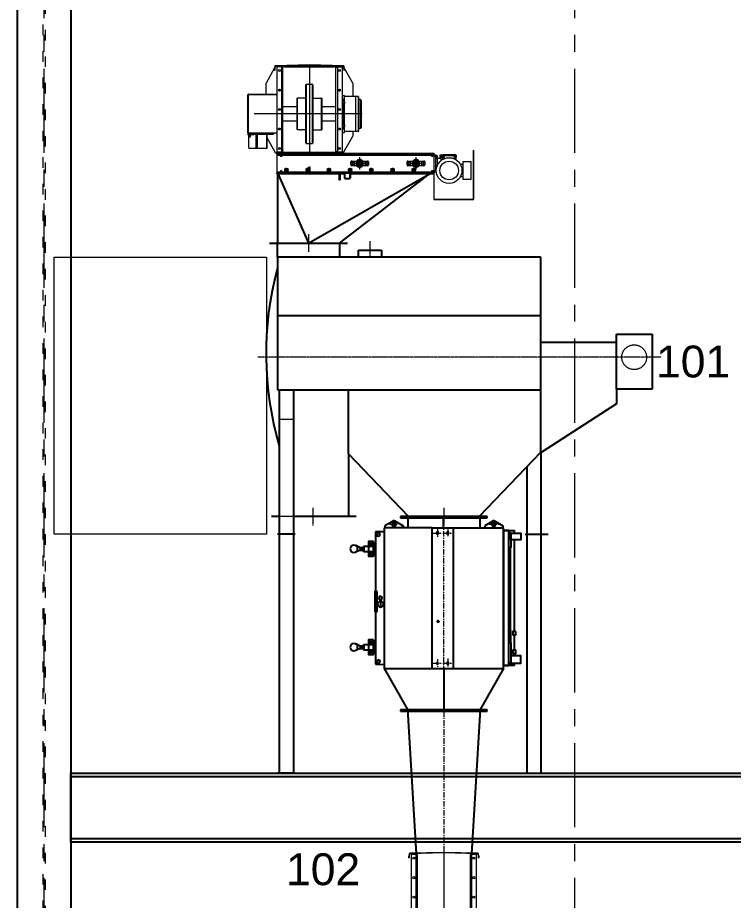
# Model space of a CAD drawing. Header units: millimetres. Extents: x 3220 to 226993, y 817 to 176024.
# Drawn here: x 149815 to 153862, y 43341 to 48328 of the extents above; entities that cross this region are included whole.
import ezdxf

# ---------------------------------------------------------------- set-up
doc = ezdxf.new("R2010")
doc.units = ezdxf.units.MM
for name, pattern in [('ACAD_ISO03W100', [30, 12, -18]), ('AXES', [50.8, 31.75, -6.35, 6.35, -6.35]), ('center_short', [6.875, 4.75, -0.875, 0.375, -0.875]), ('DASHED', [15, 7, -8]), ('hidden_short', [3.125, 2.25, -0.875])]:
    doc.linetypes.add(name, pattern=pattern)
for name, color, linetype, lineweight in [('Axe', 1, 'AXES', 9), ('Cache', 3, 'ACAD_ISO03W100', 13), ('Gewinde(DIN)', 160, 'Continuous', 25), ('MACHINE-AXIS', 1, 'center_short', 18), ('MACHINE-HID', 4, 'hidden_short', 18)]:
    doc.layers.add(name, color=color, linetype=linetype, lineweight=lineweight)
doc.layers.add('Cajetín', color=7, linetype='Continuous')
doc.layers.add('Repère', color=76, linetype='Continuous')
doc.layers.add('MACHINE-CLEARANCE', color=1, linetype='Continuous', lineweight=18, plot=False)
for name, color, linetype, lineweight, true_color in [('Mittellinie(DIN)', 7, 'Continuous', 25, 0x3f3f3f), ('Sichtbare Kanten(DIN)', 7, 'Continuous', 50, 0x3f3f3f), ('Sichtbare tangentiale Kanten(DIN)', 7, 'Continuous', 50, 0x3f3f3f), ('Verdeckte Kanten(DIN)', 7, 'DASHED', 35, 0x3f3f3f)]:
    doc.layers.add(name, color=color, linetype=linetype, lineweight=lineweight, true_color=true_color)
doc.styles.get("Standard").update_dxf_attribs({"font": 'arial.ttf'})

# ---------------------------------------------------------------- blocks, each defined once
blk = doc.blocks.new('SECTION E-F')
for points in [[(150, 21020), (-150, 21020), (-150, 32000), (150, 32000)], [(5850, 24110), (150, 24110), (150, 24500), (5850, 24500)], [(150, 24481), (5850, 24481), (5850, 24129), (150, 24129)]]:
    blk.add_lwpolyline(points, close=True)
at = {"layer": 'Axe', "ltscale": 15}
for p, q in [((0, -4000), (0, 33323.9)), ((3000, -4000), (3000, 33323.9))]:
    blk.add_line(p, q, dxfattribs=at)
at = {"layer": 'Cache', "ltscale": 5}
blk.add_lwpolyline([(-5.5, 32000), (5.5, 32000), (5.5, 21020), (-5.5, 21020)], close=True, dxfattribs=at)
blk = doc.blocks.new('MKZM001F')
for p, q in [((-282, 1605.000238), (-412, 1605.000238)), ((-412, 1605.000238), (-412, 1565)), ((-282, 1565), (-282, 1605.000238)), ((220, 1645), (-220, 1645)), ((-175, 1645), (-175, 1565)), ((175, 1565), (175, 1645)), ((-1314, 1565), (176, 1565)), ((-1314, 464.308095), (-1314, 1565)), ((176, 1565), (175, 1565)), ((176, 1565), (176, 816)), ((176, 1235), (-1314, 1235)), ((-1741, 1130), (-1943, 1130)), ((-1943, 1130), (-1943, 820)), ((-1741, 820), (-1741, 1130)), ((-1314, 1085), (-1741, 1085)), ((-1943, 820), (-1741, 820)), ((-1741, 820), (-1741, 737)), ((176, 816), (-1314, 816)), ((-225, 454.913333), (-225, 816)), ((85, 816), (85, 0)), ((165, 0), (165, 816)), ((-1741, 737), (-1315, 460.913333)), ((-1315, 460.913333), (-1314, 464.308095)), ((-1315, 0), (-1315, 460.913333)), ((-1314, 464.308095), (-965, 100)), ((-565, 100), (-225, 454.913333)), ((-225, 454.913333), (-225, 100)), ((-1235, 381.842857), (-1235, 0)), ((-1010, 100), (-520, 100)), ((-270, 100), (85, 100)), ((165, 100), (210, 100)), ((-1225, 0), (-1355, 0)), ((75, 0), (175, 0))]:
    blk.add_line(p, q)
at = {"color": 252}
for p, q in [((-1315, -1350), (-1315, 0)), ((-1235, 0), (-1235, -1350)), ((85, 0), (85, -1350)), ((165, -1350), (165, 0)), ((-1225, -1350), (-1355, -1350)), ((75, -1350), (175, -1350))]:
    blk.add_line(p, q, dxfattribs=at)
blk.add_arc((-1647.825926, 1020.001585), 1885.931994, 343.994681542, 14.744862145)
at = {"layer": 'MACHINE-AXIS'}
for p, q in [((-347, 1655.000238), (-347, 1565)), ((-1993, 1000), (288, 1000)), ((-765, 150), (-765, 50)), ((-25, 150), (-25, 50))]:
    blk.add_line(p, q, dxfattribs=at)
at = {"layer": 'MACHINE-AXIS', "color": 6}
blk.add_line((0, 1695), (0, 1595), dxfattribs=at)
at = {"layer": 'MACHINE-CLEARANCE', "color": 5}
blk.add_lwpolyline([(238, 0), (1438, 0), (1438, 1565), (238, 1565)], close=True, dxfattribs=at)
at = {"layer": 'MACHINE-HID', "color": 3}
for p, q in [((165, 650.465238), (85, 650.465238)), ((85, 100), (165, 100))]:
    blk.add_line(p, q, dxfattribs=at)
at = {"layer": 'MACHINE-HID', "color": 3, "extrusion": (0, 0, -1)}
blk.add_circle((1841.5, 1000), 70, dxfattribs=at)
blk = doc.blocks.new('TKF 300 2000 R')
at = {"layer": 'Mittellinie(DIN)', "color": 1, "lineweight": 0, "ltscale": 23.990969}
blk.add_line((0, 514), (0, -15), dxfattribs=at)
at = {"layer": 'Sichtbare Kanten(DIN)', "color": 5, "lineweight": 0}
for p, q in [((-0.1, 502), (-192.3, 497)), ((-0.1, 500), (-192.3, 495)), ((192.3, 497), (0.1, 502)), ((192.3, 495), (0.1, 500)), ((-198.2, 471.1), (-197.3, 481.1)), ((-198.2, 471.1), (-196.2, 470.9)), ((-196.2, 493.3), (-197.3, 481.1)), ((-195.3, 480.9), (-196.2, 470.9)), ((-194.2, 493.2), (-195.3, 480.9)), ((-185, 495), (-156, 495)), ((-185, 495), (-185, 492)), ((-185, 492), (-156, 492)), ((-185, 491.9), (-156, 491.9)), ((-185, 491.9), (-185, 7.1)), ((-156, 495), (-156, 492)), ((-156, 491.9), (-156, 489)), ((-156, 489), (-150, 489)), ((-150, 489), (-150, 10)), ((156, 489), (150, 489)), ((150, 10), (150, 489)), ((156, 495), (185, 495)), ((156, 495), (156, 492)), ((156, 492), (185, 492)), ((156, 489), (156, 491.9)), ((156, 491.9), (185, 491.9)), ((185, 495), (185, 492)), ((185, 7.1), (185, 491.9)), ((195.3, 480.9), (194.2, 493.2)), ((196.2, 470.9), (195.3, 480.9)), ((197.3, 481.1), (196.2, 493.3)), ((196.2, 470.9), (198.2, 471.1)), ((197.3, 481.1), (198.2, 471.1)), ((-156, 7.1), (-185, 7.1)), ((-185, 7), (-156, 7)), ((-185, 4), (-185, 7)), ((-185, 4), (-156, 4)), ((185, 4), (-185, 4)), ((-185, 0), (-185, 4)), ((-156, 10), (-156, 7.1)), ((-156, 10), (-150, 10)), ((-156, 4), (-156, 7)), ((20, 16), (-20, 16)), ((-20, 16), (-20, 13.3)), ((-20, 13.3), (20, 13.3)), ((-20, 4), (-20, 13.3)), ((20, 4), (-20, 4)), ((20, 13.3), (20, 16)), ((20, 13.3), (20, 4)), ((156, 10), (150, 10)), ((156, 7.1), (156, 10)), ((185, 7.1), (156, 7.1)), ((156, 7), (185, 7)), ((156, 4), (156, 7)), ((156, 4), (185, 4)), ((185, 4), (185, 7)), ((185, 0), (185, 4)), ((-185, 0), (185, 0))]:
    blk.add_line(p, q, dxfattribs=at)
for centre in [(-170, 469.5), (170, 469.5), (-170, 359.5), (170, 359.5), (-170, 249.5), (170, 249.5), (-170, 139.5), (170, 139.5), (-170, 29.5), (170, 29.5)]:
    blk.add_circle(centre, 6, dxfattribs=at)
for centre, radius, start, end in [((0, 498), 4, 88.5, 91.5), ((0, 498), 2, 88.5, 91.5), ((-192.2, 493), 4, 91.5, 175), ((-192.2, 493), 2, 91.5, 175), ((-156, 489), 6, 0, 90), ((-156, 489), 3, 0, 90), ((156, 489), 6, 90, 180), ((156, 489), 3, 90, 180), ((192.2, 493), 4, 5, 88.5), ((192.2, 493), 2, 5, 88.5), ((-156, 10), 6, 270, 0), ((-156, 10), 3, 270, 0), ((156, 10), 6, 180, 270), ((156, 10), 3, 180, 270)]:
    blk.add_arc(centre, radius, start, end, dxfattribs=at)
at = {"layer": 'Sichtbare tangentiale Kanten(DIN)', "color": 5, "lineweight": 0}
for p, q in [((-0.1, 500), (-0.1, 502)), ((0.1, 500), (0.1, 502)), ((-195.3, 480.9), (-197.3, 481.1)), ((-194.2, 493.2), (-196.2, 493.3)), ((-192.3, 495), (-192.3, 497)), ((-156, 10), (-156, 489)), ((156, 489), (156, 10)), ((192.3, 495), (192.3, 497)), ((194.2, 493.2), (196.2, 493.3)), ((197.3, 481.1), (195.3, 480.9))]:
    blk.add_line(p, q, dxfattribs=at)
at = {"layer": 'Verdeckte Kanten(DIN)', "color": 5, "lineweight": 0, "ltscale": 0.571309}
for p, q in [((-176, 492), (-176, 495)), ((-164, 492), (-164, 495)), ((164, 492), (164, 495)), ((176, 492), (176, 495)), ((-150, 366), (-153, 366)), ((-150, 354), (-153, 354)), ((150, 366), (153, 366)), ((150, 354), (153, 354)), ((-176, 7), (-176, 4)), ((-164, 7), (-164, 4)), ((164, 7), (164, 4)), ((176, 7), (176, 4))]:
    blk.add_line(p, q, dxfattribs=at)
at = {"layer": 'Verdeckte Kanten(DIN)', "color": 5, "lineweight": 0, "ltscale": 0.38097}
for p, q in [((-175, 495.5), (-175, 497.5)), ((-165, 495.7), (-165, 497.7)), ((165, 495.7), (165, 497.7)), ((175, 495.5), (175, 497.5))]:
    blk.add_line(p, q, dxfattribs=at)
at = {"layer": 'Verdeckte Kanten(DIN)', "color": 5, "lineweight": 0, "ltscale": 25.748535}
for p, q in [((-153, 10), (-153, 489)), ((153, 489), (153, 10))]:
    blk.add_line(p, q, dxfattribs=at)
at = {"layer": 'Verdeckte Kanten(DIN)', "color": 5, "lineweight": 0, "ltscale": 0.761779}
for p, q in [((-175, 0), (-175, 4)), ((-165, 0), (-165, 4)), ((-5, 0), (-5, 4)), ((5, 0), (5, 4)), ((165, 0), (165, 4)), ((175, 0), (175, 4))]:
    blk.add_line(p, q, dxfattribs=at)
at = {"layer": 'Verdeckte Kanten(DIN)', "color": 5, "lineweight": 0, "ltscale": 1.104296}
for p, q in [((-4.5, 11.9), (-8.6, 16)), ((4.5, 11.9), (8.6, 16))]:
    blk.add_line(p, q, dxfattribs=at)
at = {"layer": 'Verdeckte Kanten(DIN)', "color": 5, "lineweight": 0, "ltscale": 2.692601}
blk.add_line((-4.5, 11.9), (4.5, 11.9), dxfattribs=at)
at = {"layer": 'Verdeckte Kanten(DIN)', "color": 5, "lineweight": 0, "ltscale": 1.50461}
for p, q in [((-4.5, 4), (-4.5, 11.9)), ((4.5, 4), (4.5, 11.9))]:
    blk.add_line(p, q, dxfattribs=at)
blk = doc.blocks.new('102 g')
blk.add_blockref('TKF 300 2000 R', (0, 0))
blk = doc.blocks.new('101.1 L')
for p, q in [((-244.7, 0), (244.7, 0)), ((-244.7, -7.9), (-244.7, 0)), ((244.7, 0), (244.7, -7.9)), ((-282.5, -22.9), (-333.5, -53.3)), ((-282.5, -22.9), (-231.6, -53.3)), ((244.7, -7.9), (-244.7, -7.9)), ((-203.8, -7.9), (-203.8, -63.1)), ((3.9, -7.9), (3.9, -63.1)), ((203.8, -7.9), (203.8, -63.1)), ((281.8, -22.9), (230.8, -53.3)), ((281.8, -22.9), (332.7, -53.3)), ((-337.8, -858.8), (-337.8, -63.1)), ((66.5, -63.1), (-337.8, -63.1)), ((-333.5, -53.3), (-333.5, -63.1)), ((-231.6, -53.3), (-231.6, -63.1)), ((-54.6, -858.8), (-54.6, -63.1)), ((66.5, -858.8), (66.5, -63.1)), ((66.5, -63.1), (337.2, -63.1)), ((230.8, -53.3), (230.8, -63.1)), ((332.7, -53.3), (332.7, -63.1)), ((337.2, -63.1), (337.8, -858.8)), ((337.3, -86.3), (385.9, -86.3)), ((366.2, -92.4), (366.2, -110.1)), ((385.9, -86.3), (385.9, -423.9)), ((397.8, -169.9), (452.1, -169.9)), ((452.1, -197), (397.8, -197)), ((452.1, -169.9), (452.1, -197)), ((452.1, -169.9), (463.5, -176.4)), ((463.5, -189.2), (452.1, -197)), ((463.5, -176.4), (463.5, -189.2)), ((463.5, -176.4), (473.3, -176.4)), ((473.3, -189.5), (463.5, -189.5)), ((473.3, -176.4), (498.5, -164.5)), ((473.3, -176.4), (473.3, -189.5)), ((473.3, -189.5), (498.5, -201.4)), ((353.4, -451.8), (353.4, -468)), ((357.8, -478.3), (357.8, -511.8)), ((385.9, -537.3), (385.9, -835.1)), ((397.8, -725.2), (452.1, -725.2)), ((452.1, -725.2), (452.1, -752.4)), ((452.1, -725.2), (463.5, -731.8)), ((463.5, -744.5), (452.1, -752.4)), ((463.5, -731.8), (463.5, -744.5)), ((463.5, -731.8), (473.3, -731.8)), ((473.3, -744.8), (463.5, -744.8)), ((473.3, -731.8), (498.5, -719.8)), ((473.3, -731.8), (473.3, -744.8)), ((473.3, -744.8), (498.5, -756.7)), ((452.1, -752.4), (397.8, -752.4)), ((385.9, -835.1), (337.7, -835.2)), ((366.2, -811), (366.2, -828.7)), ((337.8, -858.8), (-337.8, -858.8)), ((-337.8, -858.8), (-204.8, -1090.6)), ((-0.6, -858.8), (-0.6, -1090.6)), ((337.8, -858.8), (204.7, -1090.6)), ((-245.1, -1091.6), (244.9, -1091.6)), ((-245.1, -1099.5), (-245.1, -1091.6)), ((244.9, -1091.6), (244.9, -1099.5)), ((244.9, -1099.5), (-245.1, -1099.5))]:
    blk.add_line(p, q)
for points in [[(-379.3, -93.5), (-435.9, -93.5), (-435.9, -131.3), (-379.3, -131.3)], [(-367.3, -93.5), (-379.3, -93.5), (-379.3, -175.8), (-367.3, -175.8)], [(-379.3, -93.5), (-367.3, -93.5), (-367.3, -107.6), (-379.3, -107.6)], [(-337.8, -842.4), (-367.3, -842.4), (-367.3, -79.6), (-337.8, -79.6)], [(397.8, -142), (426.6, -142), (426.6, -224.4), (397.8, -224.4)], [(400.2, -144.3), (406.1, -144.3), (406.1, -167.1), (400.2, -167.1)], [(-367.3, -643.8), (-376.6, -643.8), (-376.6, -175.8), (-367.3, -175.8)], [(385.9, -149.9), (397.8, -149.9), (397.8, -215.8), (385.9, -215.8)], [(400.2, -200), (406.1, -200), (406.1, -222.8), (400.2, -222.8)], [(376.5, -423.9), (389.7, -423.9), (389.7, -537.3), (376.5, -537.3)], [(-367.3, -713.1), (-379.7, -713.1), (-379.7, -643.8), (-367.3, -643.8)], [(-406.7, -650), (-390.8, -650), (-390.8, -669.1), (-406.7, -669.1)], [(397.8, -697.3), (426.6, -697.3), (426.6, -779.8), (397.8, -779.8)], [(-378.3, -828.2), (-367.3, -828.2), (-367.3, -713.1), (-378.3, -713.1)], [(385.9, -705.2), (397.8, -705.2), (397.8, -771.1), (385.9, -771.1)], [(400.2, -699.6), (406.1, -699.6), (406.1, -722.4), (400.2, -722.4)], [(-378.3, -828.2), (-434.8, -828.2), (-434.8, -787.6), (-378.3, -787.6)], [(-406.7, -755.4), (-390.8, -755.4), (-390.8, -774.4), (-406.7, -774.4)], [(400.2, -755.3), (406.1, -755.3), (406.1, -778.1), (400.2, -778.1)], [(-367.3, -828.2), (-396.8, -828.2), (-396.8, -842.4), (-367.3, -842.4)]]:
    blk.add_lwpolyline(points, close=True)
for points in [[(-396.8, -828.2), (-396.8, -842.4), (-337.8, -842.4), (-337.8, -79.6), (-396.8, -79.6), (-396.8, -93.5)], [(-396.8, -131.3), (-396.8, -650)], [(-396.8, -669.1), (-396.8, -755.4)], [(-396.8, -774.4), (-396.8, -787.6)]]:
    blk.add_lwpolyline(points)
for centre, radius in [((-282.5, -43.8), 11.2), ((281.8, -43.8), 11.2), ((-22.8, -93.2), 6), ((35.9, -93.2), 6), ((370.8, -101.3), 9.99), ((418.4, -155.5), 4.14), ((508.3, -182.9), 20.9), ((418.4, -211.2), 4.14), ((357.8, -495), 16.7), ((358.4, -459.9), 9.51), ((32.4, -592.9), 4.33), ((418.4, -710.8), 4.14), ((508.3, -738.3), 20.9), ((418.4, -766.5), 4.14), ((-22.8, -828.8), 6), ((35.9, -828.8), 4), ((370.8, -819.8), 9.99)]:
    blk.add_circle(centre, radius)
at = {"layer": 'Axe'}
for p, q in [((-256.2, -43.8), (-308.8, -43.8)), ((-282.5, -20.5), (-282.5, -67.1)), ((308, -43.8), (255.5, -43.8)), ((281.8, -20.5), (281.8, -67.1)), ((1.9, -93.2), (-50.7, -93.2)), ((-22.8, -66.8), (-22.8, -115.2)), ((-0.6, -875.7), (-0.6, -61.5)), ((62.2, -93.2), (9.6, -93.2)), ((35.9, -69.9), (35.9, -116.5)), ((41.5, -592.9), (23.4, -592.9)), ((32.4, -584.1), (32.4, -601.6)), ((1.9, -828.8), (-50.7, -828.8)), ((-22.8, -802.5), (-22.8, -850.9)), ((62.2, -828.8), (9.6, -828.8)), ((35.9, -805.5), (35.9, -852.1))]:
    blk.add_line(p, q, dxfattribs=at)
blk = doc.blocks.new('TKF 300 tondeur R')
at = {"color": 1, "lineweight": 0}
for p, q in [((0, 265.5), (0, -224.5)), ((298.6, 0), (-311.9, 0))]:
    blk.add_line(p, q, dxfattribs=at)
at = {"layer": 'Gewinde(DIN)', "color": 5, "lineweight": 0}
for p, q in [((-339.8, -116.5), (-339.8, -129.5)), ((-333.2, -129.5), (-333.2, -116.5))]:
    blk.add_line(p, q, dxfattribs=at)
at = {"layer": 'Sichtbare Kanten(DIN)', "color": 5, "lineweight": 0}
for p, q in [((-197, 260.1), (-245, 175)), ((-198.2, 246.6), (-197.3, 256.6)), ((-196.2, 268.8), (-197.3, 256.6)), ((-195.3, 256.4), (-196.2, 246.4)), ((-194.2, 268.7), (-195.3, 256.4)), ((-192.9, 267.4), (-194.6, 264.3)), ((-0.1, 277.5), (-192.3, 272.5)), ((-0.1, 275.5), (-192.3, 270.5)), ((-158, 270.5), (-185, 270.5)), ((-185, 270.5), (-185, 266.5)), ((-158, 266.5), (-185, 266.5)), ((-158, 266), (-185, 266)), ((-185, 266), (-185, -216)), ((-158, 270.5), (-158, 266.5)), ((-158, 262.5), (-158, 266)), ((-158, 262.5), (-150, 262.5)), ((-150, -212.5), (-150, 262.5)), ((-149.5, 269.5), (-139.5, 269.5)), ((-149.5, 269.5), (-149.5, 265.5)), ((-139.5, 265.5), (-149.5, 265.5)), ((-139.5, 269.5), (139.5, 269.5)), ((-139.5, 265.5), (139.5, 265.5)), ((-115.9, 272.5), (115.9, 272.5)), ((192.3, 272.5), (0.1, 277.5)), ((192.3, 270.5), (0.1, 275.5)), ((139.5, 269.5), (149.5, 269.5)), ((149.5, 265.5), (139.5, 265.5)), ((149.5, 265.5), (149.5, 269.5)), ((158, 262.5), (150, 262.5)), ((150, -212.5), (150, 262.5)), ((158, 270.5), (185, 270.5)), ((158, 270.5), (158, 266.5)), ((158, 266.5), (185, 266.5)), ((158, 266), (185, 266)), ((158, 262.5), (158, 266)), ((185, 270.5), (185, 266.5)), ((185, 266), (185, -216)), ((194.6, 264.3), (192.9, 267.4)), ((195.3, 256.4), (194.2, 268.7)), ((196.2, 246.4), (195.3, 256.4)), ((197.3, 256.6), (196.2, 268.8)), ((245, 175), (197, 260.1)), ((197.3, 256.6), (198.2, 246.6)), ((-198.2, 246.6), (-196.2, 246.4)), ((196.2, 246.4), (198.2, 246.6)), ((-245, 112.5), (-245, 175)), ((-20, 162.5), (-18, 167.5)), ((-20, -162.5), (-20, 162.5)), ((-18, 167.5), (-18, -167.5)), ((-18, 167.5), (18, 167.5)), ((18, -167.5), (18, 167.5)), ((20, 162.5), (18, 167.5)), ((20, 162.5), (20, -162.5)), ((245, 175), (245, 98.5)), ((-343.9, 107.9), (-348.5, 107.9)), ((-348.5, -106.9), (-348.5, 107.9)), ((-343.9, 112.5), (-185, 112.5)), ((-343.9, 110.5), (-343.9, 112.5)), ((-185, 110.5), (-343.9, 110.5)), ((-343.9, 110), (-185, 110)), ((-343.9, 107.9), (-343.9, 110)), ((-245, 110), (-245, 110.5)), ((-175.5, 134.5), (-169.9, 134.5)), ((-168.5, 131.4), (-169.6, 129.5)), ((-168.5, 129.7), (-168.5, 140.3)), ((-165.5, 138.2), (-165.5, 131.8)), ((165.5, 131.8), (165.5, 138.2)), ((168.5, 140.3), (168.5, 129.7)), ((168.5, 131.4), (169.6, 129.5)), ((175.5, 134.5), (169.9, 134.5)), ((185, 105), (190.2, 105)), ((190.2, 105), (198.5, 105)), ((198.5, 70.9), (198.5, 105)), ((-70, 89), (-69, 90)), ((-70, -89), (-70, 89)), ((-69, 90), (-69, -90)), ((-20, 90), (-69, 90)), ((20, 90), (69, 90)), ((69, -90), (69, 90)), ((70, 89), (69, 90)), ((70, 89), (70, -89)), ((190.2, 0), (190.2, 85)), ((198.5, 58.7), (190.2, 58.7)), ((259.7, 98.5), (198.5, 98.5)), ((198.5, 70.9), (198.5, 58.7)), ((198.5, -58.7), (198.5, 58.7)), ((259.7, 99), (259.7, -99)), ((275.6, 99), (259.7, 99)), ((277.6, 97), (277.6, -97)), ((288.8, 81.5), (278.6, 81.5)), ((291.6, 78.8), (291.6, -78.7)), ((-173.5, 20.8), (-173.5, 29.2)), ((-165.5, 28.2), (-165.5, 21.8)), ((-70, 40), (-150, 40)), ((70, 45), (71.2, 45)), ((71.2, 45), (71.2, 40)), ((150, 40), (71.2, 40)), ((165.5, 21.8), (165.5, 28.2)), ((173.5, 29.2), (173.5, 20.8)), ((-70, -40), (-150, -40)), ((150, -40), (70, -40)), ((190.2, -85), (190.2, 0)), ((-173.5, -87.5), (-173.5, -80.8)), ((-173.5, -89.2), (-173.5, -87.5)), ((-165.5, -81.8), (-165.5, -88.2)), ((-70, -89), (-69, -90)), ((-54.2, -90), (-69, -90)), ((-20, -90), (-45.8, -90)), ((20, -90), (69, -90)), ((70, -89), (69, -90)), ((165.5, -88.2), (165.5, -81.8)), ((173.5, -80.8), (173.5, -87.5)), ((173.5, -87.5), (173.5, -89.2)), ((198.5, -58.7), (190.2, -58.7)), ((198.5, -58.7), (198.5, -70.9)), ((198.5, -105), (198.5, -70.9)), ((259.7, -98.5), (198.5, -98.5)), ((245, -98.5), (245, -125)), ((275.6, -99), (259.7, -99)), ((288.8, -81.5), (278.6, -81.5)), ((-343.9, -106.9), (-348.5, -106.9)), ((-348.5, -111.5), (-343.5, -111.5)), ((-348.5, -111.5), (-348.5, -114.5)), ((-343.5, -114.5), (-348.5, -114.5)), ((-348.3, -116.5), (-348.3, -114.5)), ((-348.3, -116.5), (-348.2, -116.5)), ((-348.2, -114.5), (-348.2, -116.5)), ((-348.2, -116.5), (-330.2, -116.5)), ((-343.9, -109), (-343.9, -106.9)), ((-185, -109), (-343.9, -109)), ((-343.9, -109.5), (-326.5, -109.5)), ((-343.9, -111.5), (-343.9, -109.5)), ((-343.5, -111.5), (-204.5, -111.5)), ((-343.5, -114.5), (-204.5, -114.5)), ((-342.6, -189.5), (-342.6, -119.5)), ((-340.5, -128.7), (-340.5, -116.5)), ((-340.5, -128.7), (-332.5, -128.7)), ((-339.7, -129.5), (-340.5, -128.7)), ((-333.3, -129.5), (-339.7, -129.5)), ((-333.3, -129.5), (-332.5, -128.7)), ((-332.5, -128.7), (-332.5, -116.5)), ((-331.8, -119.5), (-332.5, -119.5)), ((-331.8, -118.5), (-331.8, -119.5)), ((-330.2, -116.5), (-321, -116.5)), ((-326.5, -109.5), (-326.5, -111.5)), ((-319.3, -119.5), (-319.3, -118.5)), ((-318.3, -119.5), (-319.3, -119.5)), ((-318.3, -114.5), (-318.3, -119.5)), ((-245, -111.5), (-245, -109)), ((-240.4, -114.5), (-240.4, -194.5)), ((-240.4, -133.2), (-192.9, -217.4)), ((185, -105), (190.2, -105)), ((190.2, -105), (198.5, -105)), ((192.9, -217.4), (245, -125)), ((-302, -194.5), (-339.9, -194.5)), ((-295, -194.5), (-302, -194.5)), ((-240.8, -194.5), (-295, -194.5)), ((-240.8, -194.5), (-240.4, -194.5)), ((-166, -196), (-166, -191.2)), ((-166, -198), (-166, -196)), ((-166, -198), (-165.4, -198)), ((-20, -162.5), (-18, -167.5)), ((-18, -167.5), (18, -167.5)), ((20, -162.5), (18, -167.5)), ((165.4, -198), (166, -198)), ((166, -196), (166, -191.2)), ((166, -196), (166, -198)), ((-185, -216), (-158, -216)), ((-158, -216.5), (-185, -216.5)), ((-185, -220.5), (-185, -216.5)), ((-158, -220.5), (-185, -220.5)), ((185, -220.5), (-185, -220.5)), ((-185, -220.5), (-185, -224.5)), ((-185, -224.5), (185, -224.5)), ((-158, -216), (-158, -212.5)), ((-158, -212.5), (-150, -212.5)), ((-158, -220.5), (-158, -216.5)), ((-149.5, -215.5), (-139.5, -215.5)), ((-149.5, -215.5), (-149.5, -219.5)), ((-139.5, -219.5), (-149.5, -219.5)), ((-139.5, -215.5), (139.5, -215.5)), ((-139.5, -219.5), (139.5, -219.5)), ((139.5, -215.5), (149.5, -215.5)), ((149.5, -219.5), (139.5, -219.5)), ((149.5, -219.5), (149.5, -215.5)), ((158, -212.5), (150, -212.5)), ((158, -216), (158, -212.5)), ((185, -216), (158, -216)), ((158, -216.5), (185, -216.5)), ((158, -220.5), (158, -216.5)), ((158, -220.5), (185, -220.5)), ((185, -220.5), (185, -216.5)), ((185, -220.5), (185, -224.5))]:
    blk.add_line(p, q, dxfattribs=at)
for centre in [(-170, 245), (170, 245), (-170, 135), (170, 135), (-170, 25), (170, 25), (-170, -85), (170, -85), (-170, -195), (170, -195)]:
    blk.add_circle(centre, 5.5, dxfattribs=at)
for centre, radius, start, end in [((-192.2, 268.5), 4, 91.5, 175), ((-192.2, 268.5), 2, 91.5, 175), ((-184.2, 262.5), 10, 126.3122, 150.5725), ((-158, 262.5), 8, 0, 90), ((-158, 262.5), 4, 0, 90), ((0, 273.5), 4, 88.5, 91.5), ((0, 273.5), 2, 88.5, 91.5), ((158, 262.5), 8, 90, 180), ((158, 262.5), 4, 90, 180), ((184.2, 262.5), 10, 29.4275, 53.6878), ((192.2, 268.5), 4, 5, 88.5), ((192.2, 268.5), 2, 5, 88.5), ((-343.9, 107.9), 4.6, 90, 180), ((-343.9, 107.9), 2.6, 90, 180), ((275.6, 97), 2, 0, 90), ((278.6, 82.5), 1, 180, 270), ((288.8, 78.8), 2.75, 0, 90), ((275.6, -97), 2, 270, 0), ((278.6, -82.5), 1, 90, 180), ((288.8, -78.7), 2.75, 270, 0), ((-343.9, -106.9), 4.6, 180, 270), ((-343.9, -106.9), 2.6, 180, 270), ((-204.5, -108.5), 6, 270, 355.2198), ((-204.5, -108.5), 3, 270, 350.4059), ((-184.2, -212.5), 10, 209.4275, 265.1797), ((-158, -212.5), 4, 270, 0), ((-158, -212.5), 8, 270, 0), ((158, -212.5), 8, 180, 270), ((158, -212.5), 4, 180, 270), ((184.2, -212.5), 10, 274.8203, 330.5725)]:
    blk.add_arc(centre, radius, start, end, dxfattribs=at)
for centre, major_axis, ratio, start_param, end_param in [((-339.9, -119.5), (0, 5), 0.529919, 0.927295, 1.570796), ((-333.5, -118.5), (0, -2), 0.848048, 1.570796, 2.489627), ((-321, -118.5), (0, 4), 0.848048, 5.33487, 6.283185), ((-321, -118.5), (0, 2), 0.848048, 4.712389, 6.283185), ((-320.4, -118.5), (0, 4), 0.842966, 5.615265, 6.283185), ((-339.9, -189.5), (0, -5), 0.529919, 4.712389, 6.283185)]:
    blk.add_ellipse(centre, major_axis=major_axis, ratio=ratio, start_param=start_param, end_param=end_param, dxfattribs=at)
for points, weights in [([(-169.9, 134.5), (-169, 137.7), (-169, 140.4)], [1, 1.08361995156, 1.07684207552]), ([(-169.6, 129.5), (-168.4, 132), (-169.9, 134.5)], [1.02248935029, 1.14249247398, 1]), ([(169, 140.4), (169, 137.7), (169.9, 134.5)], [1.07684207552, 1.08361995156, 1]), ([(169.9, 134.5), (168.4, 132), (169.6, 129.5)], [1, 1.14249247398, 1.02248935029])]:
    blk.add_rational_spline(points, weights, degree=2, dxfattribs=at)
for points, knots in [([(71.2, 40), (71.2, 40), (70.9, 39.9), (70.2, 39.7), (70.1, 39.7), (70, 39.7)], [-1.6667211, -1.6667211, -1.6667211, -1.6667211, -1.250084, -1.250084, -1.1689633, -1.1689633, -1.1689633, -1.1689633]), ([(-54.2, -90), (-54.2, -90), (-54.1, -90), (-53.7, -90), (-53.3, -90), (-52.6, -89.9), (-52.1, -89.9), (-51.1, -89.9), (-50.5, -89.9), (-49.5, -89.9), (-48.9, -89.9), (-47.9, -89.9), (-47.4, -89.9), (-46.7, -90), (-46.3, -90), (-45.9, -90), (-45.8, -90), (-45.8, -90)], [0.631123, 0.631123, 0.631123, 0.631123, 0.788904, 0.788904, 0.946685, 0.946685, 1.104466, 1.104466, 1.262247, 1.262247, 1.420027, 1.420027, 1.577808, 1.577808, 1.735589, 1.735589, 1.89337, 1.89337, 1.89337, 1.89337])]:
    blk.add_open_spline(points, degree=3, knots=knots, dxfattribs=at)
at = {"layer": 'Sichtbare tangentiale Kanten(DIN)', "color": 5, "lineweight": 0}
for p, q in [((-195.3, 256.4), (-197.3, 256.6)), ((-194.2, 268.7), (-196.2, 268.8)), ((-192.3, 270.5), (-192.3, 272.5)), ((-158, 262.5), (-158, -212.5)), ((-139.5, 265.5), (-139.5, 269.5)), ((-0.1, 275.5), (-0.1, 277.5)), ((0.1, 275.5), (0.1, 277.5)), ((139.5, 269.5), (139.5, 265.5)), ((158, 262.5), (158, -212.5)), ((192.3, 270.5), (192.3, 272.5)), ((194.2, 268.7), (196.2, 268.8)), ((197.3, 256.6), (195.3, 256.4)), ((-343.9, -106.9), (-343.9, 107.9)), ((185, 85), (190.2, 85)), ((198.5, 70.9), (190.2, 70.9)), ((275.6, 99), (275.6, -99)), ((278.6, 81.5), (278.6, -81.5)), ((288.8, 81.5), (288.8, -81.5)), ((-173.5, -85), (-175.5, -85)), ((-165.5, -87.5), (-173.5, -87.5)), ((173.5, -87.5), (165.5, -87.5)), ((173.5, -85), (175.5, -85)), ((185, -85), (190.2, -85)), ((198.5, -70.9), (190.2, -70.9)), ((-343.5, -114.5), (-343.5, -111.5)), ((-319.3, -118.5), (-331.8, -118.5)), ((-330.2, -116.5), (-330.2, -114.5)), ((-321, -116.5), (-321, -114.5)), ((-319.3, -118.5), (-318.3, -118.5)), ((-302, -194.5), (-302, -114.5)), ((-295, -114.5), (-295, -194.5)), ((-240.8, -194.5), (-240.8, -114.5)), ((-164.6, -196), (-166, -196)), ((166, -196), (164.6, -196)), ((-139.5, -219.5), (-139.5, -215.5)), ((139.5, -215.5), (139.5, -219.5))]:
    blk.add_line(p, q, dxfattribs=at)
blk = doc.blocks.new('111 L')
blk.add_blockref('TKF 300 tondeur R', (0, -265.5))
blk = doc.blocks.new('181 tete')
at = {"color": 0}
blk.add_blockref('111 L', (-0.1, -12), dxfattribs=at)
blk = doc.blocks.new('102 r')
blk.add_blockref('181 tete', (0.1, 502))
blk = doc.blocks.new('30 R')
blk.add_blockref('102 r', (0, 0))
blk = doc.blocks.new('300x650 for TKF 300 F')
at = {"layer": 'Sichtbare Kanten(DIN)', "color": 6, "lineweight": 0}
for p, q in [((138.5, 115.5), (137, 115.5)), ((137, 112.5), (137, 115.5)), ((137, 112.5), (138.5, 112.5)), ((137, 112.5), (137, -161.5)), ((138.5, 115.5), (138.5, 112.5)), ((138.5, -161.5), (138.5, 112.5)), ((-975, 95), (-970, 95)), ((-975, 95), (-975, 91)), ((-970, 91), (-975, 91)), ((-975, 91), (-975, 87)), ((-975, 87), (-85, 87)), ((-975, 87), (-975, -7)), ((-970, 91), (-970, 95)), ((-970, 95), (-90, 95)), ((-970, 91), (-90, 91)), ((-605, 98), (-600, 98)), ((-605, 98), (-605, 95)), ((-600, 95), (-600, 98)), ((-600, 98), (-90, 98)), ((-600, 95), (-90, 95)), ((-551, 53.5), (-461, 53.5)), ((-506, 74.5), (-506, 5.5)), ((-233, 53.5), (-143, 53.5)), ((-188, 74.5), (-188, 5.5)), ((-97, 84.2), (-94.2, 84.2)), ((-94.2, 84.2), (-93.5, 84.6)), ((-90, 98), (-85, 98)), ((-90, 98), (-90, 95)), ((-90, 95), (-90, 91)), ((-90, 95), (-85, 95)), ((-85, 95), (-90, 95)), ((-85, 91), (-90, 91)), ((-85, 95), (-85, 98)), ((-85, 91), (-85, 95)), ((-85, 87), (-85, 91)), ((-75, 87.5), (-85, 87.5)), ((-85, -7), (-85, 87)), ((-85, 82.5), (-75, 82.5)), ((-75, 87.5), (-75, 82.5)), ((-75, 87.5), (-68, 87.5)), ((-75, -2.5), (-75, 82.5)), ((-75, 81.9), (-68, 81.9)), ((-68, 75.6), (-75, 75.6)), ((-68, 67.7), (-75, 67.7)), ((-75, 12.3), (-75, 67.7)), ((-68, 81.9), (-68, 87.5)), ((-68, 81.9), (-68, 75.6)), ((-68, 67.7), (-68, 75.6)), ((-68, 69), (-45, 69)), ((-68, 67.7), (-68, 25.1)), ((-53, 85.7), (-53, 74.3)), ((-52.2, 86.5), (-52.2, 73.5)), ((-45, 86.5), (-52.2, 86.5)), ((-45, 73.5), (-52.2, 73.5)), ((-39, 87), (-45, 87)), ((-45, 86.3), (-45, 87)), ((-45, 86.3), (-45, 75.1)), ((-39, 86.3), (-45, 86.3)), ((-45, 75.1), (-45, 72.3)), ((-39, 75.1), (-45, 75.1)), ((-39, 72.3), (-45, 72.3)), ((-45, 56.8), (-45, 72.3)), ((-35.5, 87), (-39, 87)), ((-39, 86.3), (-39, 87)), ((-39, 86.3), (-39, 75.1)), ((-39, 75.3), (-26.5, 75.3)), ((-39, 75.1), (-39, 72.3)), ((-35.5, 90), (35.5, 90)), ((-35.5, 85), (-35.5, 90)), ((-35.5, 85), (35.5, 85)), ((-35.5, 78.5), (-35.5, 85)), ((-35.5, 78.5), (-30, 78.5)), ((-35.5, 65), (-35.5, 71.5)), ((-30, 71.5), (-35.5, 71.5)), ((-35.5, 63.2), (-35.5, 65)), ((-35.5, 65), (-32.1, 65)), ((26.5, 75.3), (39, 75.3)), ((30, 78.5), (35.5, 78.5)), ((35.5, 71.5), (30, 71.5)), ((32.1, 65), (35.5, 65)), ((35.5, 85), (35.5, 90)), ((39, 87), (35.5, 87)), ((35.5, 78.5), (35.5, 85)), ((35.5, 65), (35.5, 71.5)), ((35.5, 63.2), (35.5, 65)), ((39, 87), (39, 75.3)), ((39, 61.1), (39, 75.3)), ((78.7, 51.5), (124, 51.5)), ((78.7, -51.5), (78.7, 51.5)), ((124, -51.5), (124, 51.5)), ((-793.2, 19.2), (-794, 18.5)), ((-786, 18.5), (-794, 18.5)), ((-794, -11), (-794, 18.5)), ((-793.2, 19.2), (-786.8, 19.2)), ((-786.8, 19.2), (-786, 18.5)), ((-786, -11), (-786, 18.5)), ((-556, 31.5), (-556, 48.5)), ((-461, 26.5), (-551, 26.5)), ((-471.5, 40), (-540.5, 40)), ((-518.5, 49.5), (-493.5, 49.5)), ((-493.5, 30.5), (-518.5, 30.5)), ((-506.6, 35.8), (-506.6, 36.4)), ((-505.4, 36.4), (-505.4, 35.8)), ((-456, 48.5), (-456, 31.5)), ((-238, 31.5), (-238, 48.5)), ((-143, 26.5), (-233, 26.5)), ((-153.5, 40), (-222.5, 40)), ((-200.5, 49.5), (-175.5, 49.5)), ((-175.5, 30.5), (-200.5, 30.5)), ((-188.6, 35.8), (-188.6, 36.4)), ((-187.4, 36.4), (-187.4, 35.8)), ((-138, 48.5), (-138, 31.5)), ((-75, 12.3), (-71.5, 12.3)), ((-75, 4.4), (-72.4, 4.4)), ((62.9, 36), (78.7, 36)), ((-975, -7), (-794, -7)), ((-975, -7), (-975, -11)), ((-975, -11), (-970, -11)), ((-975, -11), (-975, -15)), ((-596, -15), (-975, -15)), ((-975, -18), (-975, -15)), ((-975, -18), (-596, -18)), ((-970, -15), (-970, -11)), ((-970, -11), (-90, -11)), ((-970, -15), (-90, -15)), ((-786, -7), (-85, -7)), ((-623.2, -18.2), (-624, -19)), ((-616, -19), (-624, -19)), ((-624, -19), (-624, -52.5)), ((-623.2, -18.2), (-616.8, -18.2)), ((-616.8, -18.2), (-616, -19)), ((-616, -19), (-616, -52.5)), ((-593, -21), (-593, -44)), ((-590, -44), (-593, -44)), ((-561, -13), (-591, -13)), ((-591, -13), (-591, -43)), ((-591, -43), (-561, -43)), ((-590, -21), (-590, -44)), ((-590, -44), (-564, -44)), ((-590, -44), (-590, -47)), ((-590, -47), (-564, -47)), ((-564, -47), (-564, -44)), ((-561, -43), (-561, -13)), ((-557, -18), (-561, -18)), ((-558, -24), (-561, -24)), ((-561, -24), (-561, -41)), ((-561, -41), (-558, -41)), ((-558, -24), (-558, -41)), ((-557, -18), (-557, -15)), ((-557, -15), (-90, -15)), ((-557, -18), (-90, -18)), ((-111.5, -18), (-111.5, -19.5)), ((-108.5, -19.5), (-111.5, -19.5)), ((-108.5, -19.5), (-108.5, -18)), ((-88, -18), (-108.5, -18)), ((-108.5, -19.5), (-88, -19.5)), ((-94.2, -4.2), (-97, -4.2)), ((-94.2, -4.2), (-93.5, -4.6)), ((-90, -11), (-90, -15)), ((-90, -11), (-85, -11)), ((-85, -15), (-90, -15)), ((-90, -15), (-85, -15)), ((-90, -15), (-90, -18)), ((-85, -18), (-88, -18)), ((-86.5, -21), (-86.5, -161.5)), ((-75, -2.5), (-85, -2.5)), ((-85, -11), (-85, -7)), ((-85, -7.5), (-75, -7.5)), ((-85, -15), (-85, -11)), ((-85, -18), (-85, -15)), ((-85, -161.5), (-85, -21)), ((-72.5, -1.9), (-75, -1.9)), ((-75, -2.5), (-75, -7.5)), ((-72.1, -7.5), (-75, -7.5)), ((78.7, -36.1), (62.9, -36.1)), ((-624, -52.5), (-616, -52.5)), ((-623.2, -53.2), (-624, -52.5)), ((-616.8, -53.2), (-623.2, -53.2)), ((-616.8, -53.2), (-616, -52.5)), ((124, -51.5), (78.7, -51.5)), ((135.5, -163), (-83.5, -163)), ((-83.5, -164.5), (135.5, -164.5))]:
    blk.add_line(p, q, dxfattribs=at)
for centre, radius in [((-950, 82), 3), ((-95, 82), 3), ((0, 0), 72.5), ((0, 0), 52.5), ((-950, -2), 3), ((-920, 4), 10), ((-920, 4), 7.8), ((-920, 4), 5), ((-920, 4), 4.08), ((-800, 4), 5), ((-800, 4), 4.08), ((-680, 4), 10), ((-680, 4), 7.8), ((-680, 4), 5), ((-680, 4), 4.08), ((-560, 4), 10), ((-560, 4), 7.8), ((-560, 4), 5), ((-560, 4), 4.08), ((-543, 40), 8), ((-506, 40), 6), ((-506, 40), 5.39), ((-506, 40), 5.3), ((-506, 40), 4.45), ((-506, 40), 4.2), ((-469, 40), 8), ((-440, 4), 10), ((-440, 4), 7.8), ((-440, 4), 5), ((-440, 4), 4.08), ((-320, 4), 10), ((-320, 4), 7.8), ((-320, 4), 5), ((-320, 4), 4.08), ((-225, 40), 8), ((-200, 4), 10), ((-200, 4), 7.8), ((-200, 4), 5), ((-200, 4), 4.08), ((-188, 40), 6), ((-188, 40), 5.39), ((-188, 40), 5.3), ((-188, 40), 4.45), ((-188, 40), 4.2), ((-151, 40), 8), ((-95, -2), 3)]:
    blk.add_circle(centre, radius, dxfattribs=at)
for centre, radius, start, end in [((-551, 48.5), 5, 90, 180), ((-506, 40), 22, 37.8529, 142.1471), ((-506, 40), 17.8, 49.3257, 130.6743), ((-506, 40), 16.8, 53.7041, 126.2959), ((-461, 48.5), 5, 0, 90), ((-233, 48.5), 5, 90, 180), ((-188, 40), 22, 37.8529, 142.1471), ((-188, 40), 17.8, 49.3257, 130.6743), ((-188, 40), 16.8, 53.7041, 126.2959), ((-143, 48.5), 5, 0, 90), ((-52.2, 85.7), 0.8, 90, 180), ((-52.2, 74.3), 0.8, 180, 270), ((-30, 75), 3.5, 270, 90), ((30, 75), 3.5, 90, 270), ((-800, 4), 10, 53.1301, 306.8699), ((-800, 4), 7.8, 39.7151, 320.2849), ((-551, 31.5), 5, 180, 270), ((-543, 40), 6.5, 128.0036, 188.0036), ((-543, 40), 6.5, 188.0036, 248.0036), ((-543, 40), 6.5, 68.0036, 128.0036), ((-543, 40), 6.5, 248.0036, 308.0036), ((-543, 40), 6.5, 8.0036, 68.0036), ((-543, 40), 6.5, 308.0036, 8.0036), ((-518.5, 40), 9.5, 90, 270), ((-506, 40), 17.8, 149.3519, 210.6481), ((-506, 40), 22, 217.8529, 322.1471), ((-506, 40), 16.8, 145.8542, 214.1458), ((-506, 40), 17.8, 229.3257, 310.6743), ((-506, 40), 16.8, 233.7041, 306.2959), ((-506, 40), 8.5, 120, 180), ((-506, 40), 8.5, 180, 240), ((-506, 40), 8.5, 60, 120), ((-506, 40), 8.5, 240, 300), ((-506, 40), 3.9, 278.8499, 261.1501), ((-506, 36.4), 0.6, 0, 180), ((-506, 40), 8.5, 0, 60), ((-506, 40), 8.5, 300, 0), ((-493.5, 40), 9.5, 270, 90), ((-506, 40), 16.8, 325.8542, 34.1458), ((-506, 40), 17.8, 329.3519, 30.6481), ((-469, 40), 6.5, 132.7032, 192.7032), ((-469, 40), 6.5, 192.7032, 252.7032), ((-469, 40), 6.5, 72.7032, 132.7032), ((-469, 40), 6.5, 252.7032, 312.7032), ((-469, 40), 6.5, 12.7032, 72.7032), ((-469, 40), 6.5, 312.7032, 12.7032), ((-461, 31.5), 5, 270, 0), ((-233, 31.5), 5, 180, 270), ((-225, 40), 6.5, 128.0036, 188.0036), ((-225, 40), 6.5, 188.0036, 248.0036), ((-225, 40), 6.5, 68.0036, 128.0036), ((-225, 40), 6.5, 248.0036, 308.0036), ((-225, 40), 6.5, 8.0036, 68.0036), ((-225, 40), 6.5, 308.0036, 8.0036), ((-200.5, 40), 9.5, 90, 270), ((-188, 40), 17.8, 149.3519, 210.6481), ((-188, 40), 22, 217.8529, 322.1471), ((-188, 40), 16.8, 145.8542, 214.1458), ((-188, 40), 17.8, 229.3257, 310.6743), ((-188, 40), 16.8, 233.7041, 306.2959), ((-188, 40), 8.5, 120, 180), ((-188, 40), 8.5, 180, 240), ((-188, 40), 8.5, 60, 120), ((-188, 40), 8.5, 240, 300), ((-188, 40), 3.9, 278.8499, 261.1501), ((-188, 36.4), 0.6, 0, 180), ((-188, 40), 8.5, 0, 60), ((-188, 40), 8.5, 300, 0), ((-175.5, 40), 9.5, 270, 90), ((-188, 40), 16.8, 325.8542, 34.1458), ((-188, 40), 17.8, 329.3519, 30.6481), ((-151, 40), 6.5, 132.7032, 192.7032), ((-151, 40), 6.5, 192.7032, 252.7032), ((-151, 40), 6.5, 72.7032, 132.7032), ((-151, 40), 6.5, 252.7032, 312.7032), ((-151, 40), 6.5, 12.7032, 72.7032), ((-151, 40), 6.5, 312.7032, 12.7032), ((-143, 31.5), 5, 270, 0), ((-596, -21), 6, 0, 90), ((-596, -21), 3, 0, 90), ((-564, -41), 6, 270, 0), ((-564, -41), 3, 270, 0), ((-88, -21), 3, 0, 90), ((-88, -21), 1.5, 0, 90), ((-83.5, -161.5), 3, 180, 270), ((-83.5, -161.5), 1.5, 180, 270), ((135.5, -161.5), 3, 270, 0), ((135.5, -161.5), 1.5, 270, 0)]:
    blk.add_arc(centre, radius, start, end, dxfattribs=at)
for points, weights in [([(-96.5, 84.6), (-95.5, 84.6), (-94.4, 84.9)], [1.076740384, 1.07212332013, 1.03255331883]), ([(-928.5, 8.9), (-924.2, 11.4), (-920, 13.8)], [1, 1.15470053838, 1]), ([(-928.5, -0.9), (-928.5, 4), (-928.5, 8.9)], [1, 1.15470053838, 1]), ([(-920, 13.8), (-915.7, 11.4), (-911.5, 8.9)], [1, 1.15470053838, 1]), ([(-911.5, 8.9), (-911.5, 4), (-911.5, -0.9)], [1, 1.15470053838, 1]), ([(-808.5, 8.9), (-804.2, 11.4), (-800, 13.8)], [1, 1.15470053838, 1]), ([(-808.5, -0.9), (-808.5, 4), (-808.5, 8.9)], [1, 1.15470053838, 1]), ([(-800, 13.8), (-796.8, 12), (-794, 10.3)], [1, 1.11119240463, 1.06254372562]), ([(-688.5, 8.9), (-684.2, 11.4), (-680, 13.8)], [1, 1.15470053838, 1]), ([(-688.5, -0.9), (-688.5, 4), (-688.5, 8.9)], [1, 1.15470053838, 1]), ([(-680, 13.8), (-675.7, 11.4), (-671.5, 8.9)], [1, 1.15470053838, 1]), ([(-671.5, 8.9), (-671.5, 4), (-671.5, -0.9)], [1, 1.15470053838, 1]), ([(-568.5, 8.9), (-564.2, 11.4), (-560, 13.8)], [1, 1.15470053838, 1]), ([(-568.5, -0.9), (-568.5, 4), (-568.5, 8.9)], [1, 1.15470053838, 1]), ([(-560, 13.8), (-555.8, 11.4), (-551.5, 8.9)], [1, 1.15470053838, 1]), ([(-551.5, 8.9), (-551.5, 4), (-551.5, -0.9)], [1, 1.15470053838, 1]), ([(-549.9, 42.8), (-548.3, 44), (-547, 45.1)], [1, 1.0379548493, 1]), ([(-549.4, 39.1), (-549.6, 40.8), (-549.9, 42.8)], [1, 1.0379548493, 1]), ([(-548.9, 35.4), (-549.1, 37.4), (-549.4, 39.1)], [1, 1.0379548493, 1]), ([(-545.4, 34), (-547, 34.6), (-548.9, 35.4)], [1, 1.0379548493, 1]), ([(-547, 45.1), (-545.6, 46.2), (-544, 47.4)], [1, 1.0379548493, 1]), ([(-541.9, 32.6), (-543.8, 33.3), (-545.4, 34)], [1, 1.0379548493, 1]), ([(-544, 47.4), (-542.1, 46.7), (-540.5, 46)], [1, 1.0379548493, 1]), ([(-539, 34.9), (-540.3, 33.8), (-541.9, 32.6)], [1, 1.0379548493, 1]), ([(-540.5, 46), (-538.9, 45.4), (-537, 44.6)], [1, 1.0379548493, 1]), ([(-536, 37.2), (-537.6, 36), (-539, 34.9)], [1, 1.0379548493, 1]), ([(-537, 44.6), (-536.8, 42.6), (-536.5, 40.9)], [1, 1.0379548493, 1]), ([(-536.5, 40.9), (-536.3, 39.2), (-536, 37.2)], [1, 1.0379548493, 1]), ([(-510.2, 47.4), (-512.2, 46.2), (-514.5, 44.9)], [1, 1.04596848978, 1.01550081983]), ([(-514.5, 44.9), (-514.5, 42.3), (-514.5, 40)], [1.01550081983, 1.04596848978, 1]), ([(-514.5, 40), (-514.5, 37.7), (-514.5, 35.1)], [1, 1.04596848978, 1.01550081983]), ([(-514.5, 35.1), (-512.2, 33.8), (-510.2, 32.6)], [1.01550081983, 1.04596848978, 1]), ([(-506.5, 49.5), (-508.5, 48.4), (-510.2, 47.4)], [1.02164790776, 1.04052166837, 1]), ([(-510.2, 32.6), (-508.5, 31.6), (-506.5, 30.5)], [1, 1.04052166837, 1.02164790776]), ([(-501.7, 47.4), (-503.5, 48.4), (-505.4, 49.5)], [1, 1.04052166837, 1.02164790776]), ([(-505.4, 30.5), (-503.5, 31.6), (-501.7, 32.6)], [1.02164790776, 1.04052166837, 1]), ([(-497.5, 44.9), (-499.7, 46.2), (-501.7, 47.4)], [1.01550081983, 1.04596848978, 1]), ([(-501.7, 32.6), (-499.7, 33.8), (-497.5, 35.1)], [1, 1.04596848978, 1.01550081983]), ([(-497.5, 40), (-497.5, 42.3), (-497.5, 44.9)], [1, 1.04596848978, 1.01550081983]), ([(-497.5, 35.1), (-497.5, 37.7), (-497.5, 40)], [1.01550081983, 1.04596848978, 1]), ([(-476.1, 42.2), (-474.6, 43.6), (-473.4, 44.8)], [1, 1.0379548493, 1]), ([(-475.3, 38.6), (-475.7, 40.3), (-476.1, 42.2)], [1, 1.0379548493, 1]), ([(-474.5, 34.9), (-474.9, 36.9), (-475.3, 38.6)], [1, 1.0379548493, 1]), ([(-470.9, 33.8), (-472.6, 34.3), (-474.5, 34.9)], [1, 1.0379548493, 1]), ([(-473.4, 44.8), (-472.1, 46), (-470.6, 47.3)], [1, 1.0379548493, 1]), ([(-467.3, 32.7), (-469.2, 33.3), (-470.9, 33.8)], [1, 1.0379548493, 1]), ([(-470.6, 47.3), (-468.7, 46.7), (-467, 46.2)], [1, 1.0379548493, 1]), ([(-464.5, 35.2), (-465.8, 34), (-467.3, 32.7)], [1, 1.0379548493, 1]), ([(-467, 46.2), (-465.4, 45.7), (-463.4, 45.1)], [1, 1.0379548493, 1]), ([(-461.8, 37.8), (-463.3, 36.4), (-464.5, 35.2)], [1, 1.0379548493, 1]), ([(-463.4, 45.1), (-463, 43.1), (-462.6, 41.4)], [1, 1.0379548493, 1]), ([(-462.6, 41.4), (-462.2, 39.7), (-461.8, 37.8)], [1, 1.0379548493, 1]), ([(-448.5, 8.9), (-444.2, 11.4), (-440, 13.8)], [1, 1.15470053838, 1]), ([(-448.5, -0.9), (-448.5, 4), (-448.5, 8.9)], [1, 1.15470053838, 1]), ([(-440, 13.8), (-435.8, 11.4), (-431.5, 8.9)], [1, 1.15470053838, 1]), ([(-431.5, 8.9), (-431.5, 4), (-431.5, -0.9)], [1, 1.15470053838, 1]), ([(-328.5, 8.9), (-324.2, 11.4), (-320, 13.8)], [1, 1.15470053838, 1]), ([(-328.5, -0.9), (-328.5, 4), (-328.5, 8.9)], [1, 1.15470053838, 1]), ([(-320, 13.8), (-315.8, 11.4), (-311.5, 8.9)], [1, 1.15470053838, 1]), ([(-311.5, 8.9), (-311.5, 4), (-311.5, -0.9)], [1, 1.15470053838, 1]), ([(-231.9, 42.8), (-230.3, 44), (-229, 45.1)], [1, 1.0379548493, 1]), ([(-231.4, 39.1), (-231.6, 40.8), (-231.9, 42.8)], [1, 1.0379548493, 1]), ([(-230.9, 35.4), (-231.1, 37.4), (-231.4, 39.1)], [1, 1.0379548493, 1]), ([(-227.4, 34), (-229, 34.6), (-230.9, 35.4)], [1, 1.0379548493, 1]), ([(-229, 45.1), (-227.6, 46.2), (-226, 47.4)], [1, 1.0379548493, 1]), ([(-223.9, 32.6), (-225.8, 33.3), (-227.4, 34)], [1, 1.0379548493, 1]), ([(-226, 47.4), (-224.1, 46.7), (-222.5, 46)], [1, 1.0379548493, 1]), ([(-221, 34.9), (-222.3, 33.8), (-223.9, 32.6)], [1, 1.0379548493, 1]), ([(-222.5, 46), (-220.9, 45.4), (-219, 44.6)], [1, 1.0379548493, 1]), ([(-218, 37.2), (-219.6, 36), (-221, 34.9)], [1, 1.0379548493, 1]), ([(-219, 44.6), (-218.8, 42.6), (-218.5, 40.9)], [1, 1.0379548493, 1]), ([(-218.5, 40.9), (-218.3, 39.2), (-218, 37.2)], [1, 1.0379548493, 1]), ([(-208.5, 8.9), (-204.3, 11.4), (-200, 13.8)], [1, 1.15470053838, 1]), ([(-208.5, -0.9), (-208.5, 4), (-208.5, 8.9)], [1, 1.15470053838, 1]), ([(-200, 13.8), (-195.8, 11.4), (-191.5, 8.9)], [1, 1.15470053838, 1]), ([(-192.2, 47.4), (-194.2, 46.2), (-196.5, 44.9)], [1, 1.04596848978, 1.01550081983]), ([(-196.5, 44.9), (-196.5, 42.3), (-196.5, 40)], [1.01550081983, 1.04596848978, 1]), ([(-196.5, 40), (-196.5, 37.7), (-196.5, 35.1)], [1, 1.04596848978, 1.01550081983]), ([(-196.5, 35.1), (-194.2, 33.8), (-192.2, 32.6)], [1.01550081983, 1.04596848978, 1]), ([(-188.5, 49.5), (-190.5, 48.4), (-192.2, 47.4)], [1.02164790776, 1.04052166837, 1]), ([(-192.2, 32.6), (-190.5, 31.6), (-188.5, 30.5)], [1, 1.04052166837, 1.02164790776]), ([(-191.5, 8.9), (-191.5, 4), (-191.5, -0.9)], [1, 1.15470053838, 1]), ([(-183.7, 47.4), (-185.5, 48.4), (-187.4, 49.5)], [1, 1.04052166837, 1.02164790776]), ([(-187.4, 30.5), (-185.5, 31.6), (-183.7, 32.6)], [1.02164790776, 1.04052166837, 1]), ([(-179.5, 44.9), (-181.7, 46.2), (-183.7, 47.4)], [1.01550081983, 1.04596848978, 1]), ([(-183.7, 32.6), (-181.7, 33.8), (-179.5, 35.1)], [1, 1.04596848978, 1.01550081983]), ([(-179.5, 40), (-179.5, 42.3), (-179.5, 44.9)], [1, 1.04596848978, 1.01550081983]), ([(-179.5, 35.1), (-179.5, 37.7), (-179.5, 40)], [1.01550081983, 1.04596848978, 1]), ([(-158.1, 42.2), (-156.6, 43.6), (-155.4, 44.8)], [1, 1.0379548493, 1]), ([(-157.3, 38.6), (-157.7, 40.3), (-158.1, 42.2)], [1, 1.0379548493, 1]), ([(-156.5, 34.9), (-156.9, 36.9), (-157.3, 38.6)], [1, 1.0379548493, 1]), ([(-152.9, 33.8), (-154.6, 34.3), (-156.5, 34.9)], [1, 1.0379548493, 1]), ([(-155.4, 44.8), (-154.1, 46), (-152.6, 47.3)], [1, 1.0379548493, 1]), ([(-149.3, 32.7), (-151.2, 33.3), (-152.9, 33.8)], [1, 1.0379548493, 1]), ([(-152.6, 47.3), (-150.7, 46.7), (-149, 46.2)], [1, 1.0379548493, 1]), ([(-146.5, 35.2), (-147.8, 34), (-149.3, 32.7)], [1, 1.0379548493, 1]), ([(-149, 46.2), (-147.4, 45.7), (-145.4, 45.1)], [1, 1.0379548493, 1]), ([(-143.8, 37.8), (-145.3, 36.4), (-146.5, 35.2)], [1, 1.0379548493, 1]), ([(-145.4, 45.1), (-145, 43.1), (-144.6, 41.4)], [1, 1.0379548493, 1]), ([(-144.6, 41.4), (-144.2, 39.7), (-143.8, 37.8)], [1, 1.0379548493, 1]), ([(-920, -5.8), (-924.2, -3.4), (-928.5, -0.9)], [1, 1.15470053838, 1]), ([(-911.5, -0.9), (-915.7, -3.4), (-920, -5.8)], [1, 1.15470053838, 1]), ([(-800, -5.8), (-804.2, -3.4), (-808.5, -0.9)], [1, 1.15470053838, 1]), ([(-794, -2.4), (-796.8, -4), (-800, -5.8)], [1.06254372562, 1.11119240463, 1]), ([(-680, -5.8), (-684.2, -3.4), (-688.5, -0.9)], [1, 1.15470053838, 1]), ([(-671.5, -0.9), (-675.7, -3.4), (-680, -5.8)], [1, 1.15470053838, 1]), ([(-560, -5.8), (-564.2, -3.4), (-568.5, -0.9)], [1, 1.15470053838, 1]), ([(-551.5, -0.9), (-555.8, -3.4), (-560, -5.8)], [1, 1.15470053838, 1]), ([(-440, -5.8), (-444.2, -3.4), (-448.5, -0.9)], [1, 1.15470053838, 1]), ([(-431.5, -0.9), (-435.8, -3.4), (-440, -5.8)], [1, 1.15470053838, 1]), ([(-320, -5.8), (-324.2, -3.4), (-328.5, -0.9)], [1, 1.15470053838, 1]), ([(-311.5, -0.9), (-315.8, -3.4), (-320, -5.8)], [1, 1.15470053838, 1]), ([(-200, -5.8), (-204.3, -3.4), (-208.5, -0.9)], [1, 1.15470053838, 1]), ([(-191.5, -0.9), (-195.8, -3.4), (-200, -5.8)], [1, 1.15470053838, 1]), ([(-94.4, -4.9), (-95.5, -4.6), (-96.5, -4.6)], [1.03255331883, 1.07212332013, 1.076740384])]:
    blk.add_rational_spline(points, weights, degree=2, dxfattribs=at)
blk = doc.blocks.new('126.1 L')
at = {"lineweight": 0}
blk.add_blockref('300x650 for TKF 300 F', (975, -95), dxfattribs=at)

msp = doc.modelspace()

# ---------------------------------------------------------------- linework, layer by layer
at = {"color": 4}
for p, q in [((151284.8, 47451.3), (151459.8, 47054.3)), ((151284.8, 47449.3), (151284.8, 47054.3)), ((151459.8, 47054.3), (152143.3, 47444.8)), ((151634.8, 47054.3), (152143.3, 47446.3)), ((152020.1, 44418.7), (152068.8, 43604.3)), ((152429.6, 44418.7), (152380.9, 43604.3))]:
    msp.add_line(p, q, dxfattribs=at)
at = {"layer": 'Axe'}
msp.add_line((152224.8, 44409.8), (152225, 43611.3), dxfattribs=at)

# ---------------------------------------------------------------- block references
at = {"color": 4}
msp.add_blockref('SECTION E-F', (149964.8, 19559.3), dxfattribs=at)
for name, p in [('30 R', (151464.8, 47559.3)), ('126.1 L', (151279.8, 47559.3)), ('102 g', (152224.8, 43109.3))]:
    msp.add_blockref(name, p)
at = {"xscale": -1}
msp.add_blockref('101.1 L', (152224.8, 45509.3), dxfattribs=at)
at = {"layer": 'Cajetín', "xscale": -1}
msp.add_blockref('MKZM001F', (151459.8, 45409.3), dxfattribs=at)

# ---------------------------------------------------------------- texts
at = {"layer": 'Repère', "char_height": 180}
for s, insert, attachment_point in [('101', (153844, 46475.1), 3), ('102', (151332.3, 43606.3), 1)]:
    msp.add_mtext_dynamic_manual_height_columns(s, width=631.382, gutter_width=12.5, heights=[0], dxfattribs=dict(at, insert=insert, attachment_point=attachment_point))

doc.saveas('drawing.dxf')
